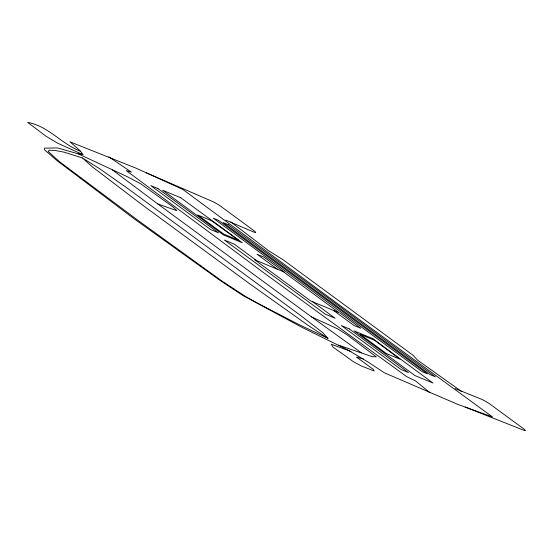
<?xml version="1.0" encoding="UTF-8"?>
<svg xmlns="http://www.w3.org/2000/svg" width="553" height="553" viewBox="0 0 553 553"><rect width="100%" height="100%" fill="white"/><g stroke="black" fill="none" stroke-linecap="round" stroke-linejoin="round"><path stroke-width="0.83" d="M78.021 153.769L81.18 154.197L82.425 153.527L78.955 149.711L69.913 141.782L136.591 168.395L182.822 189.444L335.878 302.456L492.46 416.934L457.829 404.402L384.349 372.791L367.268 361.524L347.16 349.607L301.516 327.12L242.719 295.413L220.585 280.772L133.736 218.49L56.475 160.204L44.461 149.759L44.544 148.128L57.63 147.941L78.021 153.769L127.1 176.607L140.669 183.748L173.317 207.154L176.849 210.707L157.757 203.939L112.349 169.868M363.473 359.056L356.464 357.058L373.372 369.445L374.181 370.98L361.372 365.982L353.644 361.883L332.941 347.021L331.275 344.236L351.044 351.514M157.757 203.939L311.429 316.834L337.772 328.938L347.298 334.973L376.323 356.879L372.183 356.664L338.45 345.107M82.48 158.006L64.259 152.193L55.376 150.513L49.507 150.195L48.139 151.411L59.53 161.739L137.607 220.101L221.967 281.076L245.629 296.498L258.14 303.473L298.786 324.493L327.991 338.374L322.613 332.553L300.196 315.182L127.646 188.414L99.581 168.7L82.48 158.006L92.392 166.888L142.321 204.921L249.652 283.772L308.049 325.33L327.991 338.374M465.204 407.07L523.601 430.193A7.452 0.892 30 0 0 523.573 428.762L490.248 404.298A7.452 0.892 30 0 0 480.944 399.017L455.022 388.545M225.755 220.108L253.544 231.949A7.452 0.892 30 0 0 253.979 230.712L220.785 206.31A7.452 0.892 30 0 0 211.923 201.209L146.434 172.875M83.227 154.757L57.636 143.192L46.175 136.335L27.65 122.379C48.229 125.946 61.68 144.195 80.752 151.349M108.83 156.817L131.379 172.156L126.298 170.635L262.862 272.124L406.725 376.655L415.476 380.879L429.764 392.554M461.852 391.676L417.577 360.162L413.098 355.309L282.936 259.682L268.682 250.772L230.774 221.905M311.429 316.834L361.296 352.759M284.408 272.173L263.85 257.069L257.055 254.249L277.468 269.249M340.171 313.143L360.729 328.247L353.934 325.427L333.521 310.427M256.647 260.601L234.216 244.122L224.47 240.071L325.358 314.194L335.104 318.245L312.673 301.765M180.79 197.774L162.727 190.273L223.543 234.956L242.283 242.739L180.79 197.774M157.985 188.58L150.762 185.58L210.603 229.543L218.483 232.813L157.985 188.58M218.428 220.322L213.181 218.138L422.084 371.616L427.331 373.793L218.428 220.322M228.306 224.739L223.053 222.555L429.985 374.581L435.239 376.766L228.306 224.739M211.495 220.695L197.691 214.965L223.778 234.126L238.426 240.216L211.495 220.695M283.281 271.661L254.663 259.772L310.71 300.95L339.328 312.839L283.281 271.661M349.261 328.897L341.381 325.62L401.215 369.584L408.439 372.584L349.261 328.897M372.833 338.65L354.093 330.867L414.916 375.549L432.978 383.056L372.833 338.65M374.754 340.372L360.1 334.282L386.188 353.443L399.985 359.18L374.754 340.372"/></g></svg>
